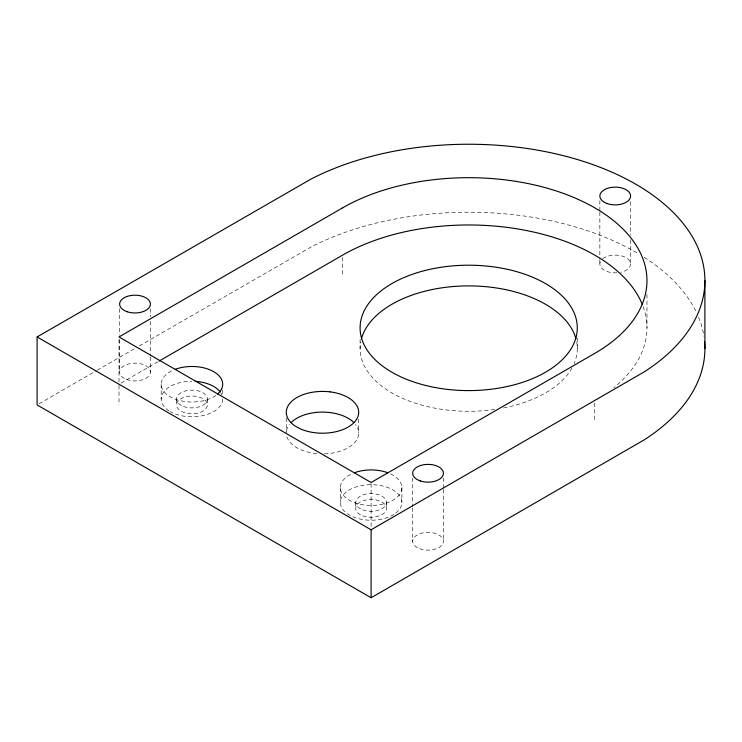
<?xml version="1.0" encoding="UTF-8"?>
<svg xmlns="http://www.w3.org/2000/svg" width="742" height="742" viewBox="0 0 742 742"><rect width="100%" height="100%" fill="white"/><g stroke="black" fill="none" stroke-linecap="round" stroke-linejoin="round"><path stroke-width="0.56" stroke-dasharray="3.71 2.78" d="M39.103 403.769L96.247 370.777M97.248 370.202L135.35 348.211M139.357 345.893L310.648 247.244A236.206 136.37 0 0 1 638.602 253.857M121.011 383.076L158.111 361.66M646.968 294.453L646.968 327.899M630.617 201.768L630.617 235.177M630.617 239.787L630.617 263.985M599.851 200.618L599.851 210.988M599.851 212.138L599.851 258.225M599.851 259.375L599.851 263.985M594.75 402.98L594.75 421.363M577.285 338.241L577.285 348.592M443.438 477.876L443.438 488.245M443.438 489.395L443.438 541.243M412.673 477.876L412.673 506.675M412.673 507.825L412.673 541.243M401.886 487.679L401.886 502.455M386.499 502.455L386.499 508.363M371.111 483.654L371.111 527.488M360.102 339.391L360.102 348.592M358.683 419.211L358.683 433.003M355.733 502.455L355.733 508.363M342.637 257.418L342.637 275.811M340.346 487.679L340.346 502.455M286.291 418.061L286.291 433.003M222.721 389.921L222.721 395.607M207.333 399.01L207.333 404.928A15.387 8.885 0 0 1 184.257 412.617A15.387 8.885 0 0 1 184.257 397.23A15.387 8.885 0 0 1 207.333 404.928M176.568 399.01L176.568 404.928M161.181 384.235L161.181 399.01M150.385 308.681L150.385 316.741M150.385 321.351L150.385 355.919M150.385 357.069L150.385 372.048M119.62 308.681L119.62 335.18M119.62 339.79L119.62 372.048M119.008 339.261L119.008 381.935M119.008 385.386L119.008 404.928M222.721 399.01A30.765 17.762 0 0 1 203.725 415.427A30.765 17.762 0 0 1 170.196 411.578M169.083 410.901A30.765 17.762 0 0 1 163.843 391.785A30.765 17.762 0 0 1 191.946 381.249M220.671 392.648A30.765 17.762 0 0 1 222.043 395.319M215.857 395.412A30.765 17.762 0 0 1 170.196 396.794A30.765 17.762 0 0 1 172.589 370.434M644.232 257.335A236.206 136.37 0 0 1 696.386 312.308M698.574 317.251A236.206 136.37 0 0 1 703.945 336.367M643.073 306.502A178.265 102.925 0 0 1 613.829 387.667M393.983 514.345A30.765 17.762 0 0 1 342.025 508.242A30.765 17.762 0 0 1 376.454 484.962A30.765 17.762 0 0 1 395.022 513.631M390.478 473.869A30.765 17.762 0 0 1 393.612 499.793A30.765 17.762 0 0 1 348.61 499.793A30.765 17.762 0 0 1 351.754 473.869M602.792 258.763A15.387 8.885 0 0 1 627.435 258.578A15.387 8.885 0 0 1 620.748 272.277M616.843 272.815A15.387 8.885 0 0 1 600.872 260.804M576.692 342.034A108.592 62.69 0 0 1 574.058 363.756M571.971 367.958A108.592 62.69 0 0 1 502.251 408.211M494.599 409.473A108.592 62.69 0 0 1 360.705 342.034M324.375 453.872A36.2 20.897 0 0 0 358.238 429.729L357.894 428.653A36.2 20.897 0 0 0 355.548 424.498M316.825 453.64A36.2 20.897 0 0 1 286.486 435.183M286.486 430.814A36.2 20.897 0 0 1 289.417 424.498M419.675 548.69A15.387 8.885 0 0 0 443.419 541.706A15.387 8.885 0 0 0 421.076 533.331A15.387 8.885 0 0 0 419.675 548.69M126.622 379.496A15.387 8.885 0 0 0 150.366 372.512A15.387 8.885 0 0 0 128.023 364.137A15.387 8.885 0 0 0 126.622 379.496M362.736 509.902A15.387 8.885 0 0 0 386.48 502.918A15.387 8.885 0 0 0 364.127 494.543A15.387 8.885 0 0 0 362.736 509.902M183.571 406.468A15.387 8.885 0 0 0 207.315 399.484A15.387 8.885 0 0 0 184.962 391.099A15.387 8.885 0 0 0 183.571 406.468M362.736 515.811A15.387 8.885 0 0 0 386.48 508.827A15.387 8.885 0 0 0 364.127 500.451A15.387 8.885 0 0 0 362.736 515.811"/><path stroke-width="1.11" d="M37.1 336.951L310.648 179.267A236.206 136.37 0 0 1 635.718 184.183A236.206 136.37 0 0 1 644.232 371.863L371.102 529.788L37.1 336.951L37.1 404.928L371.102 597.755L644.232 439.839A236.206 136.37 0 0 0 704.575 341.45M159.122 361.076L342.637 255.118A178.265 102.925 0 0 1 517.536 228.916A178.265 102.925 0 0 1 642.257 304.396M704.9 280.615L704.9 348.592M371.102 529.788L371.102 597.755M175.195 369.34A30.765 17.762 0 0 1 213.705 371.677A30.765 17.762 0 0 1 217.749 393.909M195.165 381.351A30.765 17.762 0 0 1 220.059 391.785M354.361 472.784A30.765 17.762 0 0 1 387.871 472.784M361.447 338.779A108.592 62.69 0 0 1 468.694 285.893A108.592 62.69 0 0 1 575.95 338.779M291.133 422.55A36.2 20.897 0 0 1 328.149 412.357L330.014 412.561A36.2 20.897 0 0 1 353.832 422.55M342.637 207.834L119.008 336.951L371.111 482.504L594.75 353.387A178.265 102.925 0 0 0 594.75 207.834A178.265 102.925 0 0 0 342.637 207.834M330.014 391.869L328.149 391.674A36.2 20.897 0 0 0 286.338 411.216A36.2 20.897 0 0 0 324.375 433.18A36.2 20.897 0 0 0 358.238 409.046L357.894 407.97A36.2 20.897 0 0 0 330.014 391.869M606.854 203.456A15.387 8.885 0 0 0 630.598 196.472A15.387 8.885 0 0 0 608.255 188.097A15.387 8.885 0 0 0 606.854 203.456M420.362 480.955A15.387 8.885 0 0 0 443.438 473.266A15.387 8.885 0 0 0 420.362 465.577A15.387 8.885 0 0 0 420.362 480.955M127.309 311.761A15.387 8.885 0 0 0 150.385 304.072A15.387 8.885 0 0 0 127.309 296.383A15.387 8.885 0 0 0 127.309 311.761M409.556 380.479A108.592 62.69 0 0 0 577.137 331.182A108.592 62.69 0 0 0 419.397 272.036A108.592 62.69 0 0 0 409.556 380.479"/></g></svg>
